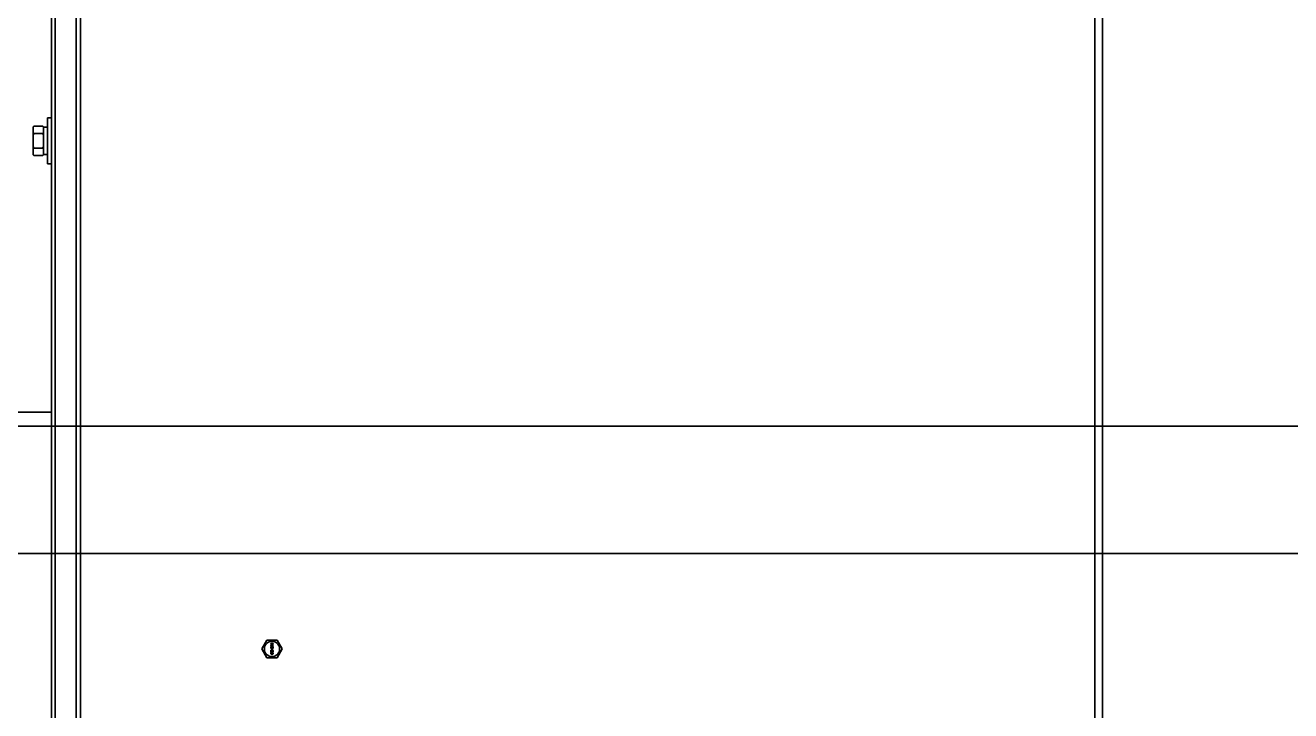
# Model space of a CAD drawing. Header units: millimetres. Extents: x 32496 to 166256, y 3504 to 23939.
# Drawn here: x 74542 to 75039, y 12569.4 to 12838.6 of the extents above; entities that cross this region are included whole.
import ezdxf

# ---------------------------------------------------------------- set-up
doc = ezdxf.new("R2010")
doc.units = ezdxf.units.MM
doc.layers.get('0').update_dxf_attribs({"lineweight": 35})

# ---------------------------------------------------------------- blocks, each defined once
blk = doc.blocks.new('DRGTJHYTHRTTR')
at = {"color": 7, "linetype": 'Continuous'}
for p, q in [((60496.04, -50285.69), (53249.04, -50285.69)), ((60496.04, -50335.69), (53249.04, -50335.69))]:
    blk.add_line(p, q, dxfattribs=at)
blk = doc.blocks.new('8-1250')
at = {"linetype": 'Continuous'}
for p, q in [((1915.87, -32157.29), (1915.87, -34666.29)), ((1918.87, -32157.29), (1918.87, -34666.29)), ((1515.87, -34566.29), (1515.87, -32553.29)), ((1517.57, -32553.29), (1517.57, -34566.29)), ((1507.57, -33570.79), (1507.57, -34566.29)), ((1506.17, -34175.64), (1506.17, -33930.91)), ((1506.17, -34169.29), (1504.57, -34169.29)), ((1504.57, -34169.29), (1504.57, -34187.29)), ((1498.97, -34172.82), (1499.24, -34172.54)), ((1498.97, -34183.76), (1498.97, -34172.82)), ((1499.27, -34172.52), (1499.24, -34172.54)), ((1502.67, -34172.52), (1499.27, -34172.52)), ((1502.67, -34175.36), (1499.27, -34175.36)), ((1502.67, -34172.52), (1502.7, -34172.54)), ((1502.97, -34172.82), (1502.7, -34172.54)), ((1502.97, -34183.76), (1502.97, -34172.82)), ((1504.57, -34172.94), (1502.97, -34172.94)), ((1506.17, -34180.91), (1506.17, -34175.64)), ((1506.17, -34425.64), (1506.17, -34180.91)), ((1498.97, -34183.76), (1499.24, -34184.03)), ((1502.67, -34181.13), (1499.27, -34181.13)), ((1502.67, -34184.06), (1499.27, -34184.06)), ((1502.97, -34183.76), (1502.7, -34184.03)), ((1504.57, -34183.64), (1502.97, -34183.64)), ((1506.17, -34187.29), (1504.57, -34187.29)), ((1485.57, -34284.79), (1506.17, -34284.79)), ((1588.7, -34377.85), (1590.72, -34374.35)), ((1594.77, -34374.35), (1590.72, -34374.35)), ((1594.77, -34374.35), (1596.79, -34377.85)), ((1590.72, -34381.35), (1588.7, -34377.85)), ((1592.25, -34375.75), (1593.25, -34375.75)), ((1592.25, -34375.87), (1592.25, -34375.75)), ((1593.03, -34375.87), (1592.25, -34375.87)), ((1593.03, -34375.87), (1592.25, -34376.17)), ((1592.25, -34376.33), (1592.25, -34376.17)), ((1592.25, -34376.33), (1593.03, -34376.62)), ((1592.25, -34376.62), (1593.03, -34376.62)), ((1592.25, -34376.75), (1592.25, -34376.62)), ((1593.25, -34376.75), (1592.25, -34376.75)), ((1592.27, -34377.14), (1592.25, -34377.25)), ((1592.25, -34377.35), (1592.25, -34377.25)), ((1592.25, -34377.35), (1592.27, -34377.46)), ((1592.25, -34378.29), (1592.35, -34378.29)), ((1592.25, -34379.04), (1592.25, -34378.29)), ((1592.35, -34379.04), (1592.25, -34379.04)), ((1592.27, -34379.46), (1592.25, -34379.58)), ((1592.25, -34379.58), (1592.27, -34379.71)), ((1592.33, -34377.04), (1592.27, -34377.14)), ((1592.27, -34377.46), (1592.33, -34377.56)), ((1592.33, -34379.35), (1592.27, -34379.46)), ((1592.27, -34379.71), (1592.33, -34379.81)), ((1592.42, -34376.98), (1592.33, -34377.04)), ((1592.33, -34377.56), (1592.42, -34377.62)), ((1592.39, -34379.29), (1592.33, -34379.35)), ((1592.35, -34376.25), (1593.25, -34375.94)), ((1593.25, -34376.56), (1592.35, -34376.25)), ((1592.35, -34377.23), (1592.37, -34377.17)), ((1592.35, -34377.23), (1592.35, -34377.37)), ((1592.37, -34377.44), (1592.35, -34377.37)), ((1592.88, -34378.87), (1592.35, -34378.29)), ((1592.35, -34378.46), (1592.82, -34378.98)), ((1592.35, -34378.46), (1592.35, -34379.04)), ((1592.35, -34379.58), (1592.37, -34379.48)), ((1592.37, -34379.69), (1592.35, -34379.58)), ((1592.37, -34377.17), (1592.42, -34377.1)), ((1592.42, -34377.5), (1592.37, -34377.44)), ((1592.37, -34379.48), (1592.42, -34379.42)), ((1592.42, -34379.75), (1592.37, -34379.69)), ((1592.48, -34379.25), (1592.39, -34379.29)), ((1592.52, -34376.94), (1592.42, -34376.98)), ((1592.42, -34377.1), (1592.48, -34377.06)), ((1592.48, -34377.54), (1592.42, -34377.5)), ((1592.42, -34377.62), (1592.52, -34377.67)), ((1592.42, -34379.42), (1592.54, -34379.33)), ((1592.54, -34379.83), (1592.42, -34379.75)), ((1592.48, -34377.06), (1592.54, -34377.04)), ((1592.54, -34377.56), (1592.48, -34377.54)), ((1592.54, -34379.23), (1592.48, -34379.25)), ((1592.67, -34376.92), (1592.52, -34376.94)), ((1592.63, -34377.67), (1592.52, -34377.67)), ((1592.61, -34377.04), (1592.54, -34377.04)), ((1592.54, -34377.56), (1592.61, -34377.56)), ((1592.65, -34379.21), (1592.54, -34379.23)), ((1592.54, -34379.33), (1592.67, -34379.31)), ((1592.56, -34377.96), (1592.71, -34377.96)), ((1592.56, -34378), (1592.56, -34377.96)), ((1592.71, -34378), (1592.56, -34378)), ((1592.61, -34377.04), (1592.67, -34377.06)), ((1592.67, -34377.54), (1592.61, -34377.56)), ((1592.63, -34377.83), (1592.61, -34377.85)), ((1592.61, -34377.85), (1592.71, -34377.96)), ((1592.71, -34378), (1592.61, -34378.1)), ((1592.61, -34378.1), (1592.63, -34378.12)), ((1592.63, -34377.67), (1592.73, -34377.62)), ((1592.76, -34377.96), (1592.63, -34377.83)), ((1592.63, -34378.12), (1592.76, -34378)), ((1592.65, -34379.21), (1592.84, -34379.21)), ((1592.67, -34376.92), (1592.82, -34376.92)), ((1592.67, -34377.06), (1592.71, -34377.1)), ((1592.71, -34377.5), (1592.67, -34377.54)), ((1592.82, -34379.31), (1592.67, -34379.31)), ((1592.71, -34377.1), (1592.76, -34377.17)), ((1592.76, -34377.44), (1592.71, -34377.5)), ((1592.73, -34377.62), (1592.8, -34377.56)), ((1592.76, -34377.17), (1592.78, -34377.23)), ((1592.78, -34377.37), (1592.76, -34377.44)), ((1592.88, -34377.83), (1592.76, -34377.96)), ((1592.76, -34378), (1592.88, -34378.12)), ((1592.82, -34377.02), (1592.78, -34377.02)), ((1592.86, -34377.14), (1592.78, -34377.02)), ((1592.78, -34377.37), (1592.78, -34377.23)), ((1592.8, -34377.56), (1592.86, -34377.46)), ((1592.8, -34377.96), (1592.9, -34377.85)), ((1592.8, -34377.96), (1592.95, -34377.96)), ((1592.95, -34378), (1592.8, -34378)), ((1592.9, -34378.1), (1592.8, -34378)), ((1592.97, -34376.94), (1592.82, -34376.92)), ((1592.82, -34377.02), (1592.95, -34377.04)), ((1592.82, -34378.98), (1592.88, -34379.02)), ((1592.82, -34379.31), (1592.95, -34379.33)), ((1592.95, -34379.23), (1592.84, -34379.21)), ((1592.88, -34377.25), (1592.86, -34377.14)), ((1592.86, -34377.46), (1592.88, -34377.35)), ((1592.88, -34377.25), (1592.88, -34377.35)), ((1592.9, -34377.85), (1592.88, -34377.83)), ((1592.88, -34378.12), (1592.9, -34378.1)), ((1592.97, -34378.92), (1592.88, -34378.87)), ((1592.88, -34379.02), (1592.97, -34379.04)), ((1592.95, -34377.04), (1593.01, -34377.06)), ((1592.95, -34377.96), (1592.95, -34378)), ((1593.01, -34379.25), (1592.95, -34379.23)), ((1592.95, -34379.33), (1593.08, -34379.42)), ((1593.08, -34379.75), (1592.95, -34379.83)), ((1593.08, -34376.98), (1592.97, -34376.94)), ((1592.97, -34378.92), (1593.01, -34378.92)), ((1593.01, -34379.04), (1592.97, -34379.04)), ((1593.01, -34377.06), (1593.08, -34377.1)), ((1593.08, -34377.48), (1593.01, -34377.52)), ((1593.01, -34377.62), (1593.01, -34377.52)), ((1593.01, -34377.62), (1593.08, -34377.6)), ((1593.1, -34378.33), (1593.01, -34378.31)), ((1593.01, -34378.42), (1593.01, -34378.31)), ((1593.01, -34378.42), (1593.08, -34378.46)), ((1593.08, -34378.87), (1593.01, -34378.92)), ((1593.01, -34379.04), (1593.1, -34379.02)), ((1593.1, -34379.29), (1593.01, -34379.25)), ((1593.16, -34377.04), (1593.08, -34376.98)), ((1593.08, -34377.1), (1593.12, -34377.17)), ((1593.12, -34377.42), (1593.08, -34377.48)), ((1593.08, -34377.6), (1593.16, -34377.54)), ((1593.08, -34378.46), (1593.12, -34378.52)), ((1593.12, -34378.81), (1593.08, -34378.87)), ((1593.08, -34379.42), (1593.12, -34379.48)), ((1593.12, -34379.69), (1593.08, -34379.75)), ((1593.18, -34378.42), (1593.1, -34378.33)), ((1593.1, -34379.02), (1593.18, -34378.94)), ((1593.16, -34379.35), (1593.1, -34379.29)), ((1593.12, -34377.17), (1593.14, -34377.23)), ((1593.14, -34377.35), (1593.12, -34377.42)), ((1593.12, -34378.52), (1593.14, -34378.62)), ((1593.14, -34378.71), (1593.12, -34378.81)), ((1593.12, -34379.48), (1593.14, -34379.58)), ((1593.14, -34379.58), (1593.12, -34379.69)), ((1593.14, -34377.35), (1593.14, -34377.23)), ((1593.14, -34378.71), (1593.14, -34378.62)), ((1593.22, -34377.14), (1593.16, -34377.04)), ((1593.16, -34377.54), (1593.22, -34377.44)), ((1593.22, -34379.46), (1593.16, -34379.35)), ((1593.16, -34379.81), (1593.22, -34379.71)), ((1593.22, -34378.5), (1593.18, -34378.42)), ((1593.18, -34378.94), (1593.22, -34378.85)), ((1593.25, -34377.25), (1593.22, -34377.14)), ((1593.22, -34377.44), (1593.25, -34377.33)), ((1593.25, -34378.64), (1593.22, -34378.5)), ((1593.22, -34378.85), (1593.25, -34378.73)), ((1593.25, -34379.58), (1593.22, -34379.46)), ((1593.22, -34379.71), (1593.25, -34379.58)), ((1593.25, -34375.75), (1593.25, -34375.94)), ((1593.25, -34376.56), (1593.25, -34376.75)), ((1593.25, -34377.25), (1593.25, -34377.33)), ((1593.25, -34378.64), (1593.25, -34378.73)), ((1596.79, -34377.85), (1594.77, -34381.35)), ((1590.72, -34381.35), (1594.77, -34381.35)), ((1592.33, -34379.81), (1592.39, -34379.87)), ((1592.39, -34379.87), (1592.48, -34379.92)), ((1592.48, -34379.92), (1592.54, -34379.94)), ((1592.67, -34379.85), (1592.54, -34379.83)), ((1592.54, -34379.94), (1592.65, -34379.96)), ((1592.84, -34379.96), (1592.65, -34379.96)), ((1592.67, -34379.85), (1592.82, -34379.85)), ((1592.95, -34379.83), (1592.82, -34379.85)), ((1592.84, -34379.96), (1592.95, -34379.94)), ((1592.95, -34379.94), (1593.01, -34379.92)), ((1593.01, -34379.92), (1593.1, -34379.87)), ((1593.1, -34379.87), (1593.16, -34379.81))]:
    blk.add_line(p, q, dxfattribs=at)
blk.add_circle((1592.75, -34377.85), 3, dxfattribs=at)
for centre, radius, start, end in [((1501.79, -34181.47), 3.61, 218.7103, 219.1339), ((1503.11, -34180.28), 5.39, 224.1246, 224.5652), ((1498.84, -34180.28), 5.38, 315.4348, 315.8754), ((1500.16, -34181.47), 3.61, 320.8641, 321.2897)]:
    blk.add_arc(centre, radius, start, end, dxfattribs=at)
for points, knots in [([(1499.24, -34172.54), (1499.22, -34172.57), (1499.13, -34172.66), (1499.04, -34172.76), (1498.97, -34172.84)], [0, 0, 0, 0, 0.255063, 1, 1, 1, 1]), ([(1498.97, -34175.03), (1499, -34175.06), (1499.09, -34175.17), (1499.19, -34175.28), (1499.27, -34175.36)], [0, 0, 0, 0, 0.244408, 1, 1, 1, 1]), ([(1502.97, -34175.03), (1502.95, -34175.06), (1502.85, -34175.17), (1502.75, -34175.28), (1502.67, -34175.36)], [0, 0, 0, 0, 0.244408, 1, 1, 1, 1]), ([(1502.7, -34172.54), (1502.73, -34172.57), (1502.82, -34172.66), (1502.91, -34172.76), (1502.97, -34172.84)], [0, 0, 0, 0, 0.255062, 1, 1, 1, 1]), ([(1499.27, -34181.13), (1499.25, -34181.16), (1499.14, -34181.27), (1499.04, -34181.38), (1498.97, -34181.47)], [0, 0, 0, 0, 0.255212, 1, 1, 1, 1]), ([(1498.99, -34183.75), (1499.01, -34183.77), (1499.09, -34183.87), (1499.18, -34183.96), (1499.24, -34184.03)], [0, 0, 0, 0, 0.245496, 1, 1, 1, 1]), ([(1502.67, -34181.13), (1502.7, -34181.16), (1502.8, -34181.27), (1502.9, -34181.38), (1502.97, -34181.47)], [0, 0, 0, 0, 0.255211, 1, 1, 1, 1]), ([(1502.96, -34183.75), (1502.94, -34183.77), (1502.85, -34183.87), (1502.77, -34183.96), (1502.7, -34184.03)], [0, 0, 0, 0, 0.245497, 1, 1, 1, 1])]:
    blk.add_open_spline(points, degree=3, knots=knots, dxfattribs=at)
for points in [[(1499.27, -34175.36), (1499.16, -34175.57), (1499.06, -34175.79), (1498.97, -34176.02)], [(1502.67, -34175.36), (1502.78, -34175.57), (1502.88, -34175.79), (1502.97, -34176.02)], [(1498.97, -34180.47), (1499.06, -34180.7), (1499.16, -34180.92), (1499.27, -34181.13)], [(1502.97, -34180.47), (1502.88, -34180.7), (1502.78, -34180.92), (1502.67, -34181.13)]]:
    blk.add_open_spline(points, degree=3, dxfattribs=at)

msp = doc.modelspace()

# ---------------------------------------------------------------- block references
at = {"color": 6}
msp.add_blockref('8-1250', (73046.131, 46971.457), dxfattribs=at)
msp.add_blockref('DRGTJHYTHRTTR', (17920.951, 62966.819))

doc.saveas('drawing.dxf')
